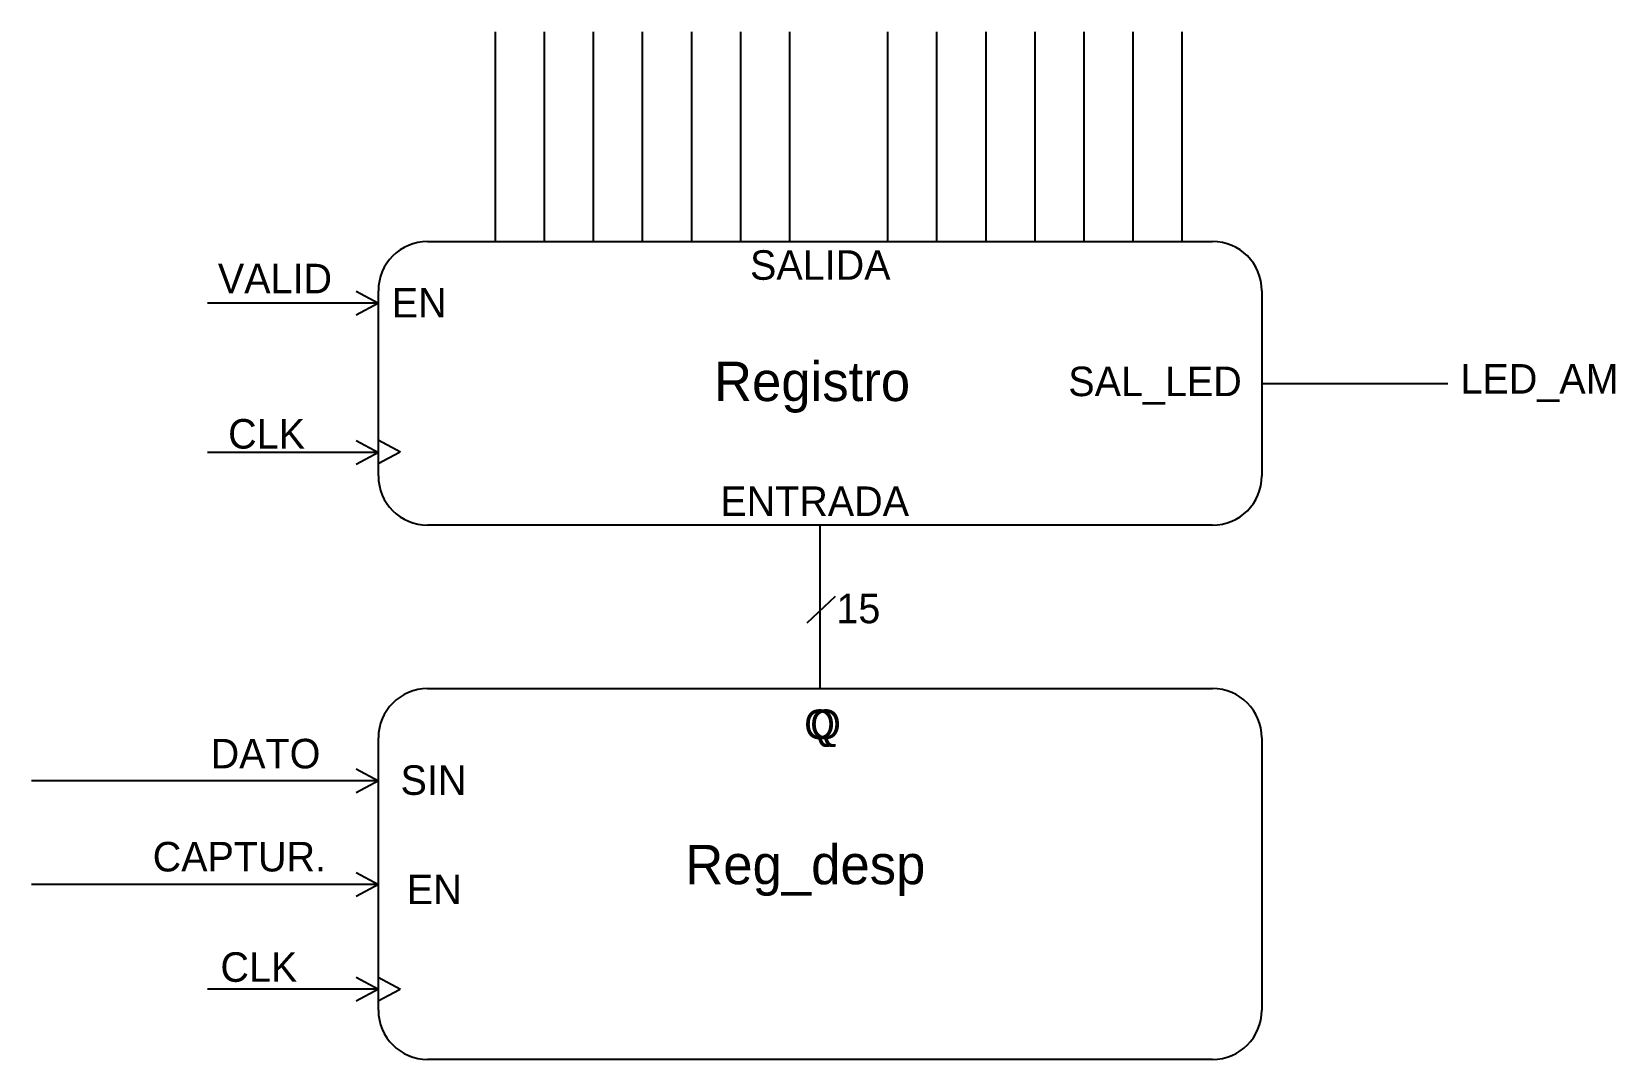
# Model space of a CAD drawing. Extents: x 49.9 to 66, y 12 to 22.5.
import ezdxf

# ---------------------------------------------------------------- set-up
doc = ezdxf.new("R2010")
doc.units = 0
doc.layers.add('Default', color=7, linetype='Continuous')

msp = doc.modelspace()

# ---------------------------------------------------------------- linework, layer by layer
at = {"layer": 'Default'}
for p, q in [((54.591, 22.451), (54.591, 20.32)), ((55.089, 22.451), (55.089, 20.32)), ((55.587, 22.451), (55.587, 20.32)), ((56.085, 22.451), (56.085, 20.32)), ((56.584, 22.451), (56.584, 20.32)), ((57.082, 22.451), (57.082, 20.32)), ((57.58, 22.451), (57.58, 20.32)), ((58.576, 22.451), (58.576, 20.32)), ((59.074, 22.451), (59.074, 20.32)), ((59.573, 22.451), (59.573, 20.32)), ((60.071, 22.451), (60.071, 20.32)), ((60.569, 22.451), (60.569, 20.32)), ((61.067, 22.451), (61.067, 20.32)), ((61.565, 22.451), (61.565, 20.32)), ((53.906, 20.32), (61.877, 20.32)), ((53.18, 19.816), (53.406, 19.694)), ((53.406, 17.939), (53.406, 19.82)), ((62.377, 19.82), (62.377, 17.939)), ((53.406, 19.694), (51.672, 19.694)), ((53.406, 19.694), (53.18, 19.571)), ((62.377, 18.878), (64.265, 18.878)), ((53.406, 18.178), (51.672, 18.178)), ((53.18, 18.3), (53.406, 18.178)), ((53.406, 18.178), (53.18, 18.055)), ((53.404, 18.304), (53.63, 18.182)), ((53.619, 18.176), (53.404, 18.06)), ((61.877, 17.439), (53.906, 17.439)), ((57.891, 15.778), (57.891, 17.439)), ((57.759, 16.448), (58.049, 16.716)), ((53.906, 15.778), (61.877, 15.778)), ((53.406, 12.512), (53.406, 15.278)), ((62.377, 15.278), (62.377, 12.512)), ((53.18, 14.964), (53.406, 14.842)), ((51.672, 14.842), (49.885, 14.842)), ((53.406, 14.842), (51.672, 14.842)), ((53.406, 14.842), (53.18, 14.72)), ((53.181, 13.91), (53.407, 13.787)), ((51.673, 13.787), (49.885, 13.787)), ((53.407, 13.787), (51.673, 13.787)), ((53.407, 13.787), (53.181, 13.665)), ((53.406, 12.726), (51.672, 12.726)), ((53.18, 12.848), (53.406, 12.726)), ((53.406, 12.726), (53.18, 12.604)), ((53.404, 12.847), (53.63, 12.725)), ((53.619, 12.718), (53.404, 12.602)), ((61.877, 12.012), (53.906, 12.012))]:
    msp.add_line(p, q, dxfattribs=at)
for centre, start, end in [((53.906, 19.82), 90, 180), ((61.877, 19.82), 0, 90), ((53.906, 17.939), 180, 270), ((61.877, 17.939), 270, 0), ((53.906, 15.278), 90, 180), ((61.877, 15.278), 0, 90), ((53.906, 12.512), 180, 270), ((61.877, 12.512), 270, 0)]:
    msp.add_arc(centre, 0.5, start, end, dxfattribs=at)

# ---------------------------------------------------------------- texts
for s, height, p in [('SALIDA', 0.3, (57.18, 19.931)), ('VALID', 0.3, (51.776, 19.794)), ('EN', 0.3, (53.542, 19.548)), ('Registro', 0.4, (56.814, 18.699)), ('SAL_LED', 0.3, (60.412, 18.749)), ('LED_AM', 0.3, (64.395, 18.775)), ('CLK', 0.3, (51.88, 18.216)), ('ENTRADA', 0.3, (56.878, 17.532)), ('15', 0.3, (58.057, 16.442)), ('Q', 0.3, (57.73, 15.266)), ('Q', 0.3, (57.791, 15.266)), ('DATO', 0.3, (51.703, 14.968)), ('SIN', 0.3, (53.631, 14.699)), ('CAPTUR.', 0.3, (51.114, 13.921)), ('Reg_desp', 0.4, (56.522, 13.791)), ('EN', 0.3, (53.695, 13.589)), ('CLK', 0.3, (51.802, 12.8))]:
    msp.add_text(s, height=height, dxfattribs=at).set_placement(p)

doc.saveas('drawing.dxf')
